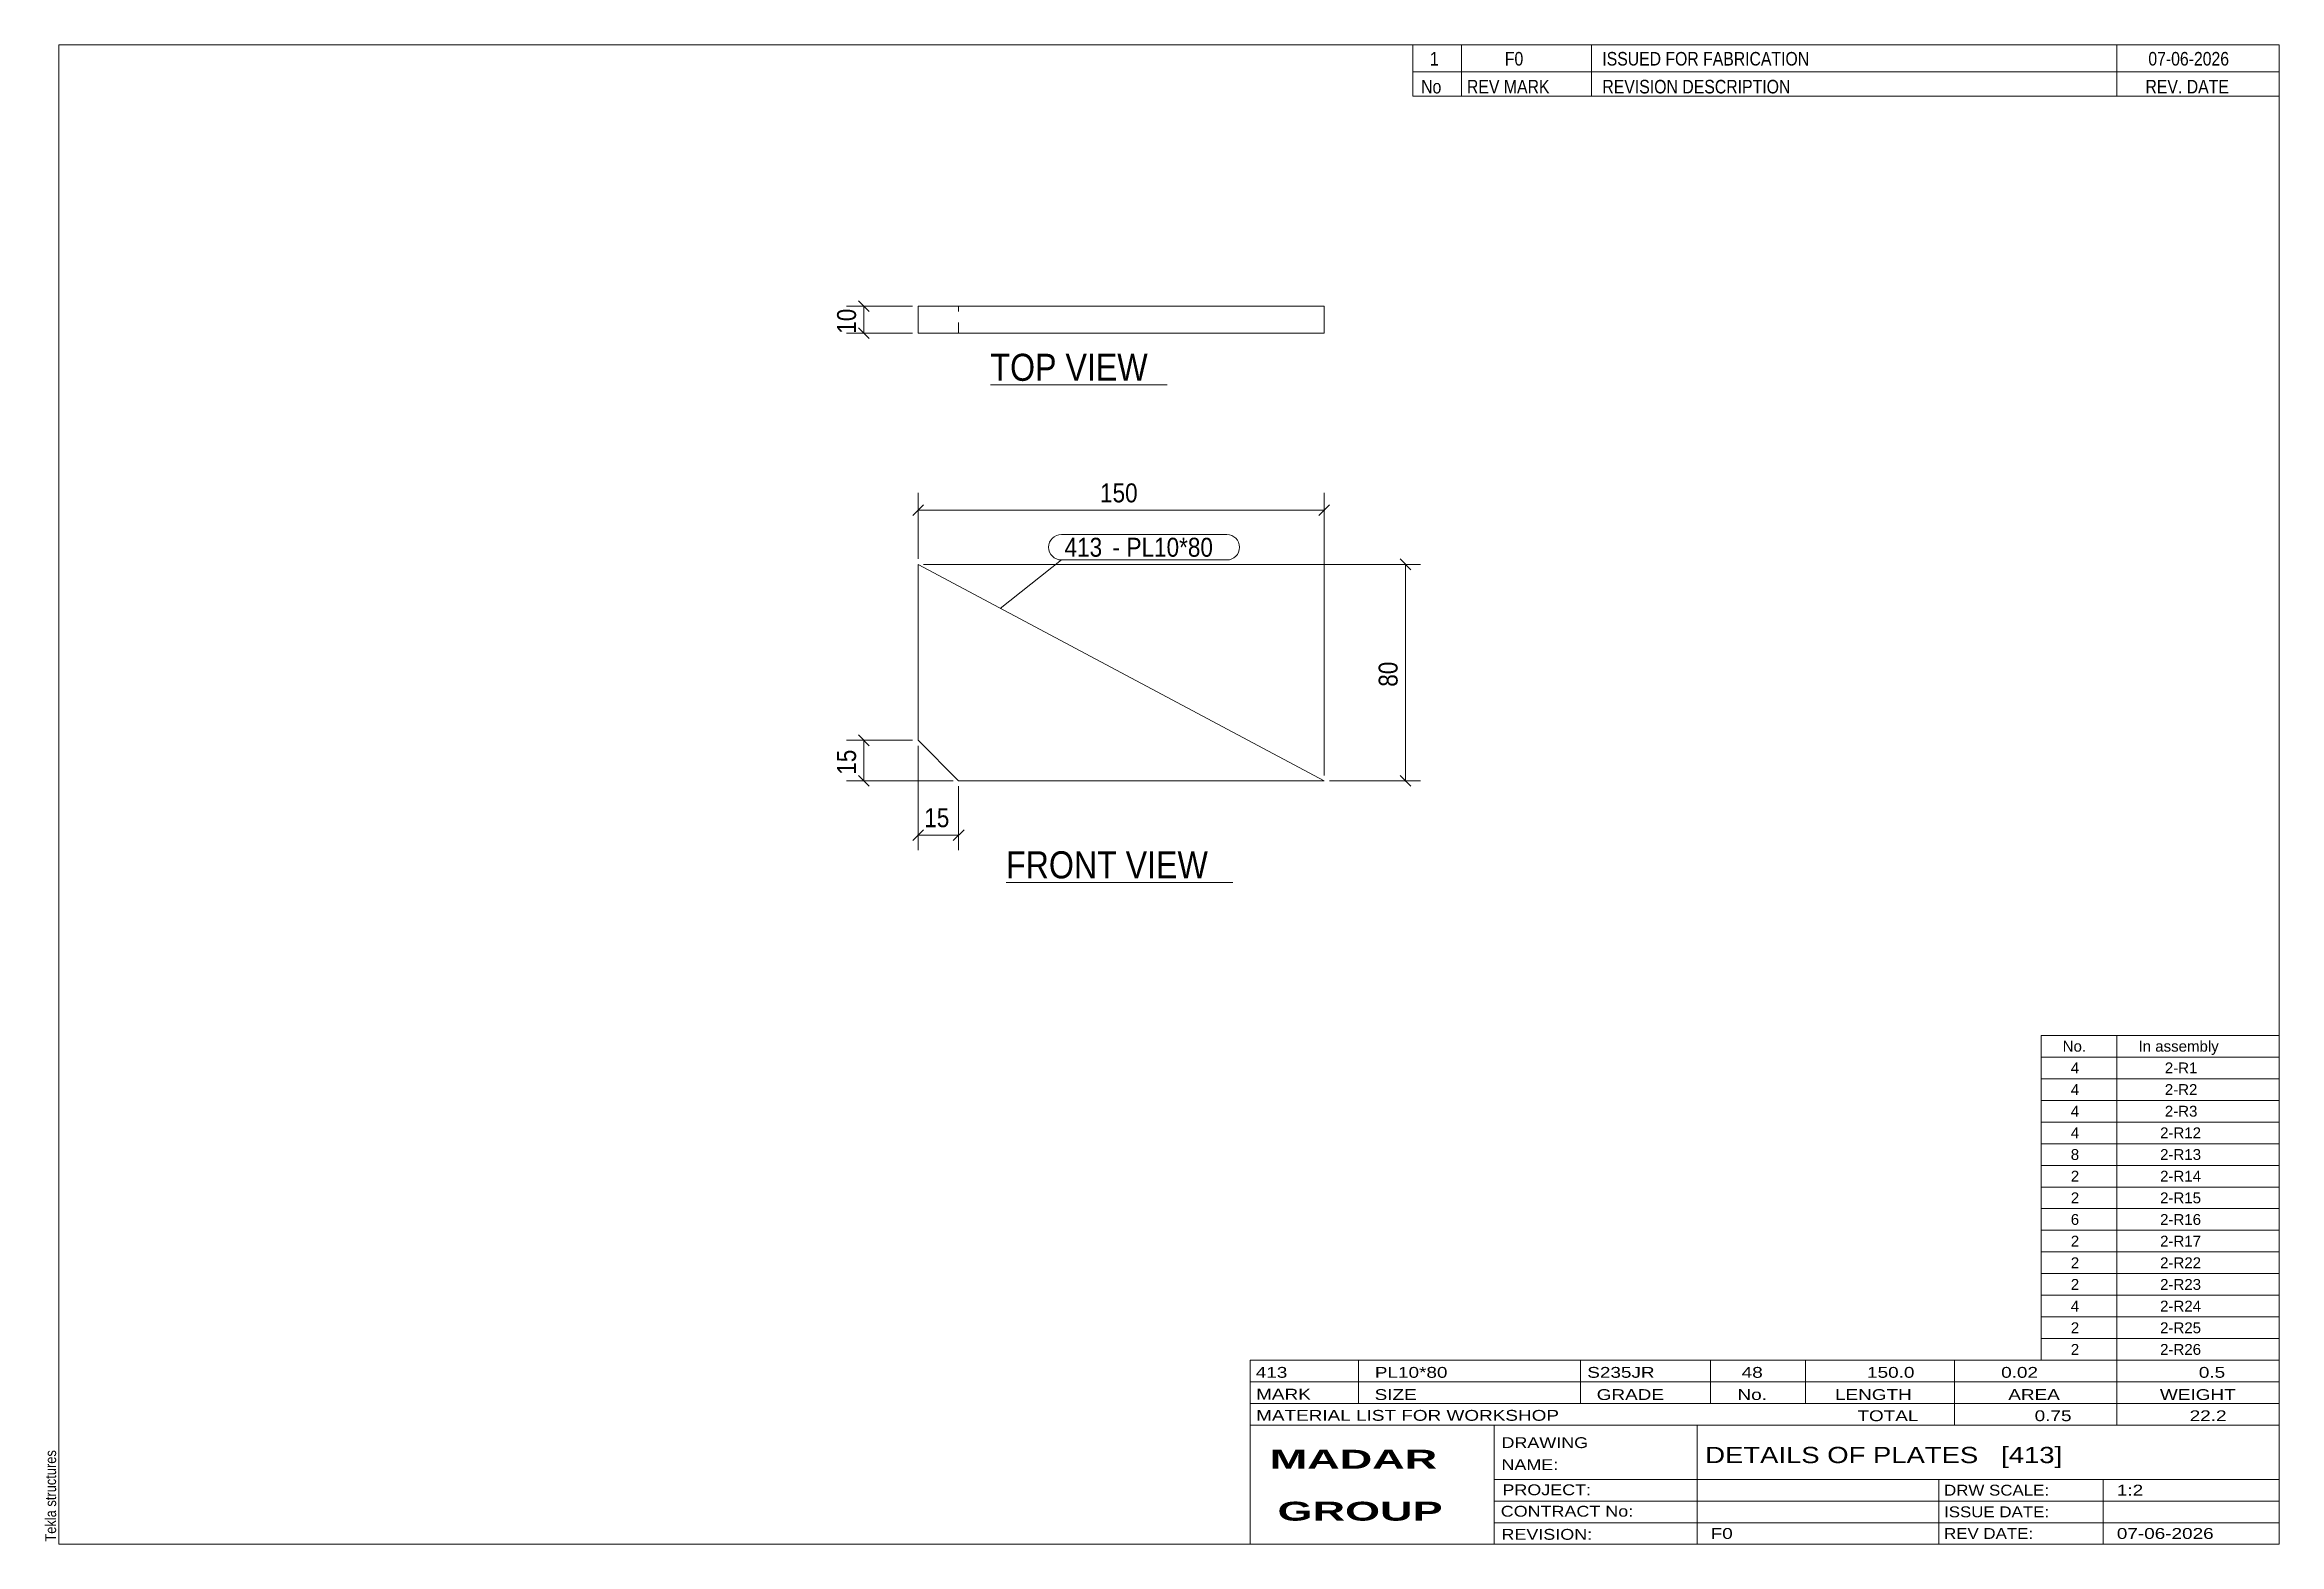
# Model space of a CAD drawing. Header units: millimetres. Extents: x 2 to 415, y 5 to 282.
import ezdxf

# ---------------------------------------------------------------- set-up
doc = ezdxf.new("R2010")
doc.units = ezdxf.units.MM
doc.linetypes.add('XKITLINE00', pattern=[0])
doc.linetypes.add('XKITLINE02', pattern=[4, 2, -2])
for name, color, linetype, lineweight in [('Dimensions', 7, 'Continuous', 0), ('DrawingSheet', 5, 'Continuous', 0), ('OtherObjectType', 7, 'Continuous', 0), ('Part', 2, 'Continuous', 0), ('PartMark', 7, 'Continuous', 0)]:
    doc.layers.add(name, color=color, linetype=linetype, lineweight=lineweight)
doc.styles.add('ARIAL', font='ARIAL.TTF')
doc.styles.add('ARIAL_BOLD', font='ARIALBD.TTF')
doc.styles.add('ARIAL_NARROW', font='ARIALN.TTF')

# ---------------------------------------------------------------- blocks, each defined once
blk = doc.blocks.new('*A1')
at = {"layer": 'Part', "color": 2, "linetype": 'XKITLINE00', "lineweight": 0}
for p, q in [((163.65, 153.51), (163.65, 186.01)), ((163.65, 186.01), (238.65, 146.01)), ((171.15, 146.01), (163.65, 153.51)), ((238.65, 146.01), (171.15, 146.01))]:
    blk.add_line(p, q, dxfattribs=at)
blk = doc.blocks.new('*A2')
at = {"layer": 'Part', "color": 2, "linetype": 'XKITLINE00', "lineweight": 0}
for p, q in [((163.65, 228.7), (163.65, 233.7)), ((163.65, 233.7), (238.65, 233.7)), ((238.65, 233.7), (238.65, 228.7)), ((163.65, 228.7), (238.65, 228.7))]:
    blk.add_line(p, q, dxfattribs=at)
at = {"layer": 'Part', "color": 7, "linetype": 'XKITLINE02', "lineweight": 0}
blk.add_line((171.15, 228.7), (171.15, 233.7), dxfattribs=at)
blk = doc.blocks.new('*A3')
at = {"layer": 'DrawingSheet', "color": 5, "linetype": 'XKITLINE00', "lineweight": 0}
for p, q in [((415, 282), (5, 282)), ((5, 282), (5, 5)), ((415, 5), (415, 282)), ((5, 5), (415, 5))]:
    blk.add_line(p, q, dxfattribs=at)
at = {"layer": 'DrawingSheet', "color": 5, "style": 'ARIAL', "width": 0.85}
blk.add_text('Tekla structures', height=2, rotation=90, dxfattribs=at).set_placement((4.5, 5.5))
blk = doc.blocks.new('*A4')
at = {"layer": 'OtherObjectType', "color": 7, "linetype": 'XKITLINE00', "lineweight": 0}
for p, q in [((371, 99), (415, 99)), ((371, 95), (371, 99)), ((371, 95), (415, 95)), ((371, 91), (371, 95)), ((385, 95), (385, 99)), ((385, 91), (385, 95)), ((415, 95), (415, 99)), ((415, 91), (415, 95)), ((371, 91), (415, 91)), ((371, 87), (371, 91)), ((385, 87), (385, 91)), ((415, 87), (415, 91)), ((371, 87), (415, 87)), ((371, 83), (371, 87)), ((385, 83), (385, 87)), ((415, 83), (415, 87)), ((371, 83), (415, 83)), ((371, 79), (371, 83)), ((385, 79), (385, 83)), ((415, 79), (415, 83)), ((371, 79), (415, 79)), ((371, 75), (371, 79)), ((385, 75), (385, 79)), ((415, 75), (415, 79)), ((371, 75), (415, 75)), ((371, 71), (371, 75)), ((385, 71), (385, 75)), ((415, 71), (415, 75)), ((371, 71), (415, 71)), ((371, 67), (371, 71)), ((385, 67), (385, 71)), ((415, 67), (415, 71)), ((371, 67), (415, 67)), ((371, 63), (371, 67)), ((385, 63), (385, 67)), ((415, 63), (415, 67)), ((371, 63), (415, 63)), ((371, 59), (371, 63)), ((385, 59), (385, 63)), ((415, 59), (415, 63)), ((371, 59), (415, 59)), ((371, 55), (371, 59)), ((385, 55), (385, 59)), ((415, 55), (415, 59)), ((371, 55), (415, 55)), ((371, 51), (371, 55)), ((385, 51), (385, 55)), ((415, 51), (415, 55)), ((371, 51), (415, 51)), ((371, 47), (371, 51)), ((385, 47), (385, 51)), ((415, 47), (415, 51)), ((371, 47), (415, 47)), ((371, 43), (371, 47)), ((385, 43), (385, 47)), ((415, 43), (415, 47)), ((371, 43), (415, 43)), ((371, 39), (371, 43)), ((385, 39), (385, 43)), ((415, 39), (415, 43)), ((371, 39), (415, 39))]:
    blk.add_line(p, q, dxfattribs=at)
at = {"layer": 'OtherObjectType', "color": 7, "style": 'ARIAL_NARROW', "width": 1.211571}
for s, p in [('No.', (375, 96)), ('In assembly', (389, 96)), ('4', (376.5, 92)), ('2-R1', (393.86, 92)), ('4', (376.5, 88)), ('2-R2', (393.86, 88)), ('4', (376.5, 84)), ('2-R3', (393.86, 84)), ('4', (376.5, 80)), ('2-R12', (392.99, 80)), ('8', (376.5, 76)), ('2-R13', (392.99, 76)), ('2', (376.5, 72)), ('2-R14', (392.99, 72)), ('2', (376.5, 68)), ('6', (376.5, 64)), ('2-R15', (392.99, 68)), ('2-R16', (392.99, 64)), ('2', (376.5, 60)), ('2-R17', (392.99, 60)), ('2', (376.5, 56)), ('2-R22', (392.99, 56)), ('2', (376.5, 52)), ('2-R23', (392.99, 52)), ('4', (376.5, 48)), ('2-R24', (392.99, 48)), ('2', (376.5, 44)), ('2-R25', (392.99, 44)), ('2', (376.5, 40)), ('2-R26', (392.99, 40))]:
    blk.add_text(s, height=2, dxfattribs=at).set_placement(p)
blk = doc.blocks.new('*A5')
at = {"layer": 'OtherObjectType', "color": 7, "linetype": 'XKITLINE00', "lineweight": 0}
for p, q in [((255, 282), (415, 282)), ((415, 282), (255, 282)), ((255, 282), (255, 277)), ((264, 282), (264, 277)), ((288, 282), (288, 277)), ((385, 282), (385, 277)), ((415, 282), (415, 277)), ((255, 277), (415, 277)), ((255, 277), (255, 272.5)), ((255, 277), (415, 277)), ((264, 277), (264, 272.5)), ((288, 277), (288, 272.5)), ((385, 277), (385, 272.5)), ((415, 277), (415, 272.5)), ((415, 272.5), (255, 272.5))]:
    blk.add_line(p, q, dxfattribs=at)
at = {"layer": 'OtherObjectType', "color": 7, "style": 'ARIAL_NARROW'}
for s, width, p in [('1', 1.017001, (258.16, 278.15)), ('F0', 1.017001, (272, 278.15)), ('ISSUED FOR FABRICATION', 1.017001, (290, 278.15)), ('07-06-2026', 1.017001, (390.82, 278.15)), ('No', 1.02, (256.54, 273)), ('REV MARK', 1.02, (265, 273)), ('REVISION DESCRIPTION', 1.02, (290, 273)), ('REV. DATE', 1.02, (390.28, 273))]:
    blk.add_text(s, height=2.5, dxfattribs=dict(at, width=width)).set_placement(p)
blk = doc.blocks.new('*A6')
at = {"layer": 'OtherObjectType', "color": 7, "linetype": 'XKITLINE00', "lineweight": 0}
for p, q in [((225, 39), (415, 39)), ((225, 39), (225, 35)), ((225, 39), (415, 39)), ((245, 35), (245, 39)), ((286, 35), (286, 39)), ((310, 35), (310, 39)), ((327.5, 35), (327.5, 39)), ((355, 35), (355, 39)), ((385, 35), (385, 39)), ((415, 35), (415, 39)), ((225, 35), (415, 35)), ((225, 35), (225, 5)), ((225, 35), (415, 35)), ((245, 31), (245, 35)), ((286, 31), (286, 35)), ((310, 31), (310, 35)), ((327.5, 31), (327.5, 35)), ((355, 31), (355, 35)), ((385, 31), (385, 35)), ((415, 31), (415, 35)), ((225, 31), (415, 31)), ((355, 27), (355, 31)), ((385, 27), (385, 31)), ((415, 27), (415, 31)), ((225, 27), (415, 27)), ((270, 21), (270, 27)), ((307.5, 17), (307.5, 27)), ((415, 21), (415, 27)), ((270, 21), (270, 5)), ((415, 17), (415, 21)), ((270, 17), (415, 17)), ((307.5, 5), (307.5, 17)), ((352.16, 13), (352.16, 17)), ((382.5, 5), (382.5, 17)), ((415, 13), (415, 17)), ((270, 13), (415, 13)), ((352.16, 5), (352.16, 13)), ((415, 9), (415, 13)), ((270, 9), (415, 9)), ((415, 5), (415, 9)), ((225, 5), (415, 5)), ((262.5, 5), (415, 5))]:
    blk.add_line(p, q, dxfattribs=at)
at = {"layer": 'OtherObjectType', "color": 7, "style": 'ARIAL_NARROW'}
for s, height, width, p in [('413', 2, 1.525501, (226.01, 35.76)), ('PL10*80', 2, 1.525501, (248, 35.76)), ('S235JR', 2, 1.525501, (287.22, 35.76)), ('48', 2, 1.525501, (315.73, 35.76)), ('150.0', 2, 1.525501, (338.88, 35.76)), ('0.02', 2, 1.525501, (363.64, 35.76)), ('0.5', 2, 1.525501, (400.14, 35.76)), ('MARK', 2, 1.525501, (226.08, 31.73)), ('SIZE', 2, 1.525501, (247.96, 31.66)), ('GRADE', 2, 1.525501, (288.96, 31.66)), ('No.', 2, 1.525501, (314.96, 31.66)), ('LENGTH', 2, 1.525501, (332.96, 31.66)), ('AREA', 2, 1.525501, (364.96, 31.66)), ('WEIGHT', 2, 1.525501, (392.96, 31.66)), ('MATERIAL LIST FOR WORKSHOP', 2, 1.525501, (226.08, 27.82)), ('TOTAL', 2, 1.525501, (337.1, 27.75)), ('0.75', 2, 1.525501, (369.83, 27.75)), ('22.2', 2, 1.525501, (398.45, 27.75)), ('DRAWING', 2, 1.445, (271.38, 22.78)), ('NAME:', 2, 1.445, (271.38, 18.72)), ('DETAILS OF PLATES   [413]', 3, 1.474651, (309, 20)), ('PROJECT:', 2, 1.445, (271.55, 14.07)), ('DRW SCALE:', 2, 1.36, (353.1, 14)), ('1:2', 2, 1.525501, (385, 14)), ('CONTRACT No:', 2, 1.445, (271.25, 10.11)), ('ISSUE DATE:', 2, 1.36, (353.1, 10)), ('REVISION:', 2, 1.445, (271.38, 5.84)), ('F0', 2, 1.525501, (310, 6)), ('REV DATE:', 2, 1.36, (353.1, 6)), ('07-06-2026', 2, 1.525501, (385, 6))]:
    blk.add_text(s, height=height, dxfattribs=dict(at, width=width)).set_placement(p)
at = {"layer": 'OtherObjectType', "color": 1, "style": 'ARIAL_BOLD', "width": 1.7}
for s, p in [('MADAR ', (228.58, 18.97)), ('GROUP', (230.03, 9.37))]:
    blk.add_text(s, height=3.5, dxfattribs=at).set_placement(p)
blk = doc.blocks.new('*A7')
at = {"layer": 'Dimensions', "color": 7, "linetype": 'XKITLINE00', "lineweight": 0}
for p, q in [((164.65, 186.01), (256.45, 186.01)), ((252.66, 187), (254.64, 185.02)), ((253.65, 146.01), (253.65, 186.01)), ((239.65, 146.01), (256.45, 146.01)), ((252.66, 147), (254.64, 145.02))]:
    blk.add_line(p, q, dxfattribs=at)
at = {"layer": 'Dimensions', "color": 3}
for p in [(253.65, 186.01), (253.65, 146.01)]:
    blk.add_point(p, dxfattribs=at)
at = {"layer": 'Dimensions', "color": 3, "style": 'ARIAL', "width": 0.85}
blk.add_text('80', height=3.5, rotation=90.0002, dxfattribs=at).set_placement((252.2, 163.41))
blk = doc.blocks.new('*A8')
at = {"layer": 'Dimensions', "color": 7, "linetype": 'XKITLINE00', "lineweight": 0}
for p, q in [((162.65, 153.51), (150.45, 153.51)), ((152.66, 154.5), (154.64, 152.52)), ((153.65, 146.01), (153.65, 153.51)), ((170.15, 146.01), (150.45, 146.01)), ((152.66, 147), (154.64, 145.02))]:
    blk.add_line(p, q, dxfattribs=at)
at = {"layer": 'Dimensions', "color": 3}
for p in [(153.65, 153.51), (153.65, 146.01)]:
    blk.add_point(p, dxfattribs=at)
at = {"layer": 'Dimensions', "color": 3, "style": 'ARIAL', "width": 0.85}
blk.add_text('15', height=3.5, rotation=90.0002, dxfattribs=at).set_placement((152.2, 147.16))
blk = doc.blocks.new('*A9')
at = {"layer": 'Dimensions', "color": 7, "linetype": 'XKITLINE00', "lineweight": 0}
for p, q in [((163.65, 187.01), (163.65, 199.21)), ((238.65, 147.01), (238.65, 199.21)), ((164.64, 197), (162.66, 195.02)), ((163.65, 196.01), (238.65, 196.01)), ((239.64, 197), (237.66, 195.02))]:
    blk.add_line(p, q, dxfattribs=at)
at = {"layer": 'Dimensions', "color": 3}
for p in [(163.65, 196.01), (238.65, 196.01)]:
    blk.add_point(p, dxfattribs=at)
at = {"layer": 'Dimensions', "color": 3, "style": 'ARIAL', "width": 0.85}
blk.add_text('150', height=3.5, dxfattribs=at).set_placement((197.26, 197.46))
blk = doc.blocks.new('*A10')
at = {"layer": 'Dimensions', "color": 7, "linetype": 'XKITLINE00', "lineweight": 0}
for p, q in [((163.65, 152.51), (163.65, 133.21)), ((171.15, 145.01), (171.15, 133.21)), ((164.64, 137), (162.66, 135.02)), ((172.14, 137), (170.16, 135.02)), ((163.65, 136.01), (171.15, 136.01))]:
    blk.add_line(p, q, dxfattribs=at)
at = {"layer": 'Dimensions', "color": 3}
for p in [(163.65, 136.01), (171.15, 136.01)]:
    blk.add_point(p, dxfattribs=at)
at = {"layer": 'Dimensions', "color": 3, "style": 'ARIAL', "width": 0.85}
blk.add_text('15', height=3.5, dxfattribs=at).set_placement((164.8, 137.46))
blk = doc.blocks.new('*A11')
at = {"layer": 'PartMark', "color": 7, "linetype": 'XKITLINE00', "lineweight": 0}
for p, q in [((190.11, 191.52), (220.66, 191.52)), ((178.8, 177.86), (190.11, 186.82)), ((190.11, 186.82), (220.66, 186.82))]:
    blk.add_line(p, q, dxfattribs=at)
for centre, start, end in [((190.11, 189.17), 90, 270), ((220.66, 189.17), 270, 90)]:
    blk.add_arc(centre, 2.35, start, end, dxfattribs=at)
at = {"layer": 'PartMark', "color": 1, "style": 'ARIAL', "width": 0.85}
blk.add_text('413', height=3.5, dxfattribs=at).set_placement((190.71, 187.42))
at = {"layer": 'PartMark', "color": 3, "style": 'ARIAL', "width": 0.85}
for s, p in [('PL10*80', (202.15, 187.42)), ('-', (199.55, 187.42))]:
    blk.add_text(s, height=3.5, dxfattribs=at).set_placement(p)
blk = doc.blocks.new('*A12')
at = {"layer": 'OtherObjectType', "color": 7, "linetype": 'XKITLINE00', "lineweight": 0}
blk.add_line((179.9, 127.26), (221.75, 127.26), dxfattribs=at)
at = {"layer": 'OtherObjectType', "color": 3, "style": 'ARIAL', "width": 0.85}
blk.add_text('FRONT VIEW', height=5, dxfattribs=at).set_placement((179.9, 128.01))
blk = doc.blocks.new('*A13')
at = {"layer": 'Dimensions', "color": 7, "linetype": 'XKITLINE00', "lineweight": 0}
for p, q in [((162.65, 233.7), (150.45, 233.7)), ((152.66, 234.69), (154.64, 232.71)), ((153.65, 228.7), (153.65, 233.7)), ((162.65, 228.7), (150.45, 228.7)), ((152.66, 229.69), (154.64, 227.71))]:
    blk.add_line(p, q, dxfattribs=at)
at = {"layer": 'Dimensions', "color": 3}
for p in [(153.65, 233.7), (153.65, 228.7)]:
    blk.add_point(p, dxfattribs=at)
at = {"layer": 'Dimensions', "color": 3, "style": 'ARIAL', "width": 0.85}
blk.add_text('10', height=3.5, rotation=90.0002, dxfattribs=at).set_placement((152.2, 228.61))
blk = doc.blocks.new('*A14')
at = {"layer": 'OtherObjectType', "color": 7, "linetype": 'XKITLINE00', "lineweight": 0}
blk.add_line((177.02, 219.16), (209.63, 219.16), dxfattribs=at)
at = {"layer": 'OtherObjectType', "color": 3, "style": 'ARIAL', "width": 0.85}
blk.add_text('TOP VIEW', height=5, dxfattribs=at).set_placement((177.02, 219.91))

msp = doc.modelspace()

# ---------------------------------------------------------------- block references
at = {"lineweight": 0}
for name in ['*A3', '*A5', '*A13', '*A2', '*A14', '*A9', '*A11', '*A1', '*A7', '*A8', '*A10', '*A12', '*A4', '*A6']:
    msp.add_blockref(name, (0, 0), dxfattribs=at)

doc.saveas('drawing.dxf')
